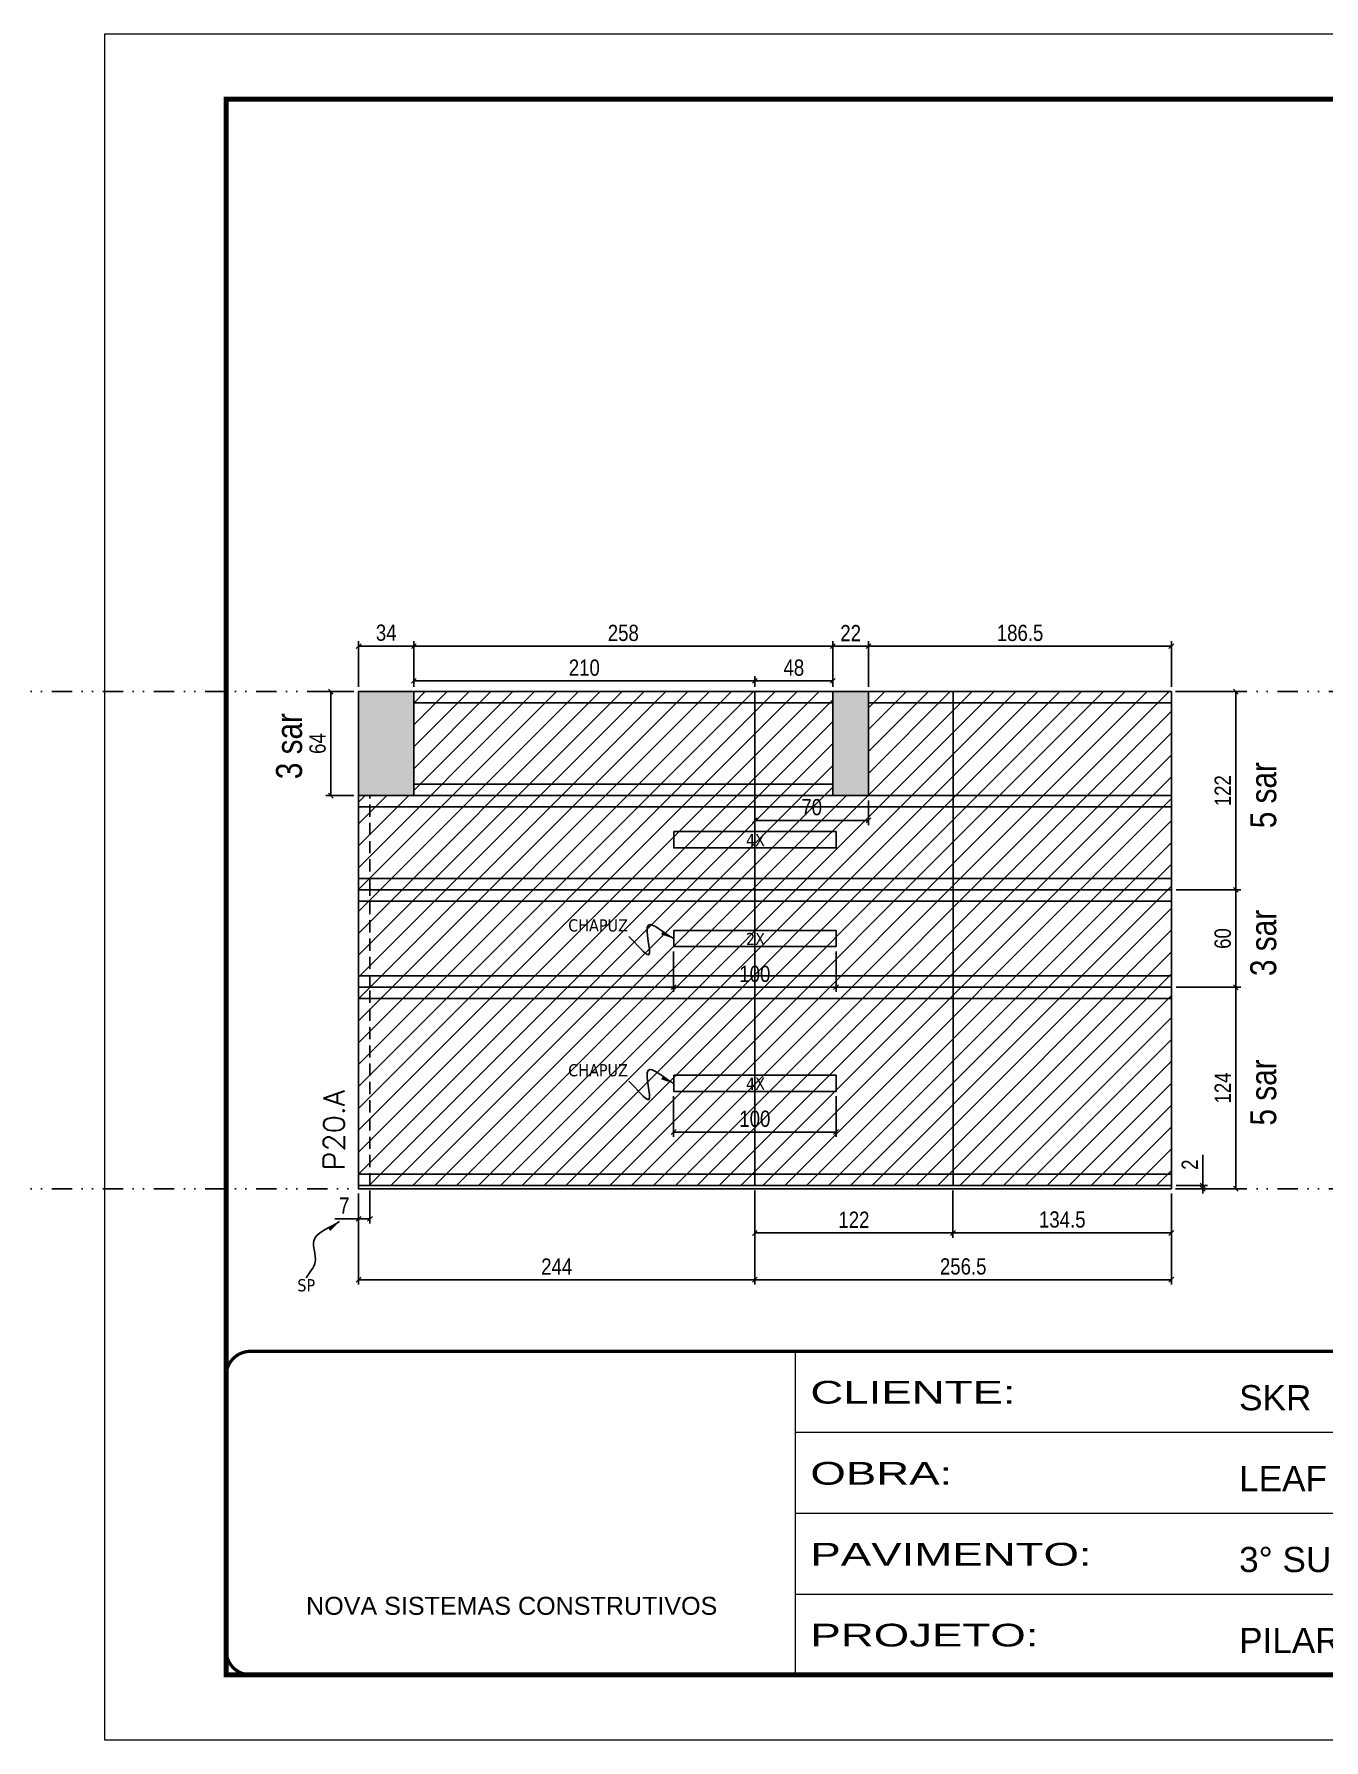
# Model space of a CAD drawing. Header units: millimetres. Extents: x 13777 to 27878, y -21631 to 6985.
# Drawn here: x 17540 to 18334, y -3254 to -2204 of the extents above; entities that cross this region are included whole.
import ezdxf

# ---------------------------------------------------------------- set-up
doc = ezdxf.new("R2010")
doc.units = ezdxf.units.MM
for name, pattern in [('CONTINUO', [0]), ('DASHED', [0.75, 0.5, -0.25]), ('DIVIDE2', [0.625, 0.25, -0.125, 0, -0.125, 0, -0.125]), ('HIDDEN', [0.375, 0.25, -0.125])]:
    doc.linetypes.add(name, pattern=pattern)
for name, color, linetype in [('COTA', 241, 'Continuous'), ('NOMENCLATURA', 7, 'Continuous'), ('Nível', 160, 'Continuous'), ('Painéis', 200, 'Continuous'), ('Romaneio', 10, 'Continuous'), ('SARR_2.2x10', 60, 'Continuous'), ('SARR_2.2x7', 40, 'Continuous'), ('Sarrafo de Pressão', 42, 'HIDDEN'), ('texto', 7, 'Continuous')]:
    doc.layers.add(name, color=color, linetype=linetype)
for name, color, linetype, lineweight in [('Folhas', 255, 'Continuous', 9), ('Hachura', 251, 'Continuous', 9), ('SARRAFO DE PRESSAO', 251, 'DASHED', 9), ('Texto Seção', 7, 'Continuous', 15)]:
    doc.layers.add(name, color=color, linetype=linetype, lineweight=lineweight)
doc.styles.add('ARIAL', font='arial.ttf')
doc.styles.add('ARIAL_NARROW', font='ARIALN.TTF', dxfattribs={"height": 0.2})
doc.styles.add('COTA TECNICA', font='techl___.ttf', dxfattribs={"height": 10})
doc.styles.add('COTA TECNICA-50', font='techl___.ttf', dxfattribs={"height": 10})
doc.styles.add('REGUA-120', font='ROMANS.shx', dxfattribs={"height": 15})
doc.styles.get("Standard").update_dxf_attribs({"font": 'arial.ttf'})
doc.styles.add('Tecnologia', font='')
doc.styles.get('Tecnologia').set_extended_font_data('Forgotten Futurist')
doc.dimstyles.new('COTA PAINEL-50', dxfattribs={"dimtxt": 10, "dimasz": 3, "dimexe": 3, "dimexo": 3, "dimgap": 3, "dimtad": 1, "dimdec": 1, "dimzin": 12, "dimdsep": 46, "dimtxsty": 'COTA TECNICA-50', "dimblk1": 'OBLIQUE', "dimblk2": 'OBLIQUE', "dimsah": 1, "dimcen": 0.9, "dimclrd": 4, "dimclre": 4, "dimclrt": 240, "dimadec": 1, "dimazin": 3, "dimtfac": 1, "dimtdec": 1, "dimtmove": 0, "dimatfit": 3, "dimfxl": 1, "dimtolj": 1, "dimtzin": 12, "dimarcsym": 0})
doc.dimstyles.new('PAINEL', dxfattribs={"dimtxt": 10, "dimasz": 3, "dimexe": 3, "dimexo": 3, "dimgap": 3, "dimtad": 1, "dimdec": 1, "dimzin": 12, "dimdsep": 46, "dimtxsty": 'COTA TECNICA', "dimblk1": 'OBLIQUE', "dimblk2": 'OBLIQUE', "dimsah": 1, "dimcen": 0.9, "dimclrd": 4, "dimclre": 4, "dimclrt": 240, "dimadec": 1, "dimazin": 3, "dimtfac": 1, "dimtdec": 1, "dimtmove": 0, "dimatfit": 3, "dimfxl": 1, "dimtolj": 1, "dimtzin": 12, "dimarcsym": 0})
doc.dimstyles.get("Standard").update_dxf_attribs({"dimtxt": 0.18, "dimasz": 0.18, "dimexe": 0.18, "dimexo": 0.0625, "dimgap": 0.09, "dimtad": 0, "dimtih": 1, "dimtoh": 1, "dimdec": 4, "dimzin": 0, "dimdsep": 46, "dimtxsty": 'Standard', "dimcen": 0.09, "dimadec": 0, "dimazin": 0, "dimtfac": 1, "dimtdec": 4, "dimtofl": 0, "dimtmove": 0, "dimatfit": 3, "dimfxl": 1, "dimtolj": 1, "dimtzin": 0, "dimarcsym": 0})

# ---------------------------------------------------------------- blocks, each defined once
blk = doc.blocks.new('9999999999')
at = {"color": 30, "linetype": 'CONTINUO'}
for p, q in [((98564.6, 34230.2), (98564.6, 34429.4)), ((98564.6, 34379.6), (99584, 34379.6)), ((98564.6, 34329.8), (99488, 34329.8)), ((99584, 34329.8), (99488, 34329.8)), ((99488, 34329.8), (99488, 34230.2)), ((98564.6, 34280), (99488, 34280))]:
    blk.add_line(p, q, dxfattribs=at)
at = {"color": 30, "linetype": 'CONTINUO', "const_width": 2}
blk.add_lwpolyline([(99584, 34230.2), (99584, 34414.4, 0.414214), (99569, 34429.4), (98229, 34429.4, 0.414214), (98214, 34414.4), (98214, 34245.2, 0.414214), (98229, 34230.2), (99584, 34230.2)], format="xyb", dxfattribs=at)
at = {"layer": 'Folhas'}
blk.add_lwpolyline([(98139, 34190.2), (99624, 34190.2), (99624, 35240.2), (98139, 35240.2)], close=True, dxfattribs=at)
at = {"layer": 'Folhas', "color": 30, "const_width": 3}
blk.add_lwpolyline([(98214, 34230.2), (99584, 34230.2), (99584, 35200.2), (98214, 35200.2)], close=True, dxfattribs=at)
at = {"color": 7, "linetype": 'Continuous', "ltscale": 5, "style": 'ARIAL'}
for s, height, p in [('SKR', 15.48, (98837.7, 34393.1)), ('LEAF LOEFGREN', 15.483, (98837.7, 34343.3)), ('3° SUBSOLO', 15.48, (98837.7, 34293.5)), ('NOVA SISTEMAS CONSTRUTIVOS', 11.059, (98263.2, 34267.2)), ('PILARES', 15.48, (98837.7, 34243.7))]:
    blk.add_text(s, height=height, dxfattribs=at).set_placement(p)
at = {"layer": 'Folhas', "color": 7, "style": 'Tecnologia', "width": 1.5}
for s, p in [('CLIENTE:', (98573.7, 34397.2)), ('OBRA:', (98573.7, 34347.3)), ('PAVIMENTO:', (98573.7, 34297.5)), ('PROJETO:', (98573.7, 34247.7))]:
    blk.add_text(s, height=14, dxfattribs=at).set_placement(p)
blk = doc.blocks.new('_Oblique')
at = {"color": 0, "linetype": 'ByBlock', "lineweight": -2}
blk.add_line((-0.5, -0.5), (0.5, 0.5), dxfattribs=at)
blk = doc.blocks.new('*D1764')
at = {"layer": 'COTA', "color": 4, "lineweight": -2, "transparency": 16777216}
for p, q in [((17740, -2917.6), (17740, -2936.1)), ((17747, -2915.6), (17747, -2936.1)), ((17740, -2933.1), (17725.3, -2933.1)), ((17747, -2933.1), (17740, -2933.1))]:
    blk.add_line(p, q, dxfattribs=at)
at = {"layer": 'Defpoints', "color": 0, "transparency": 16777216}
for p in [(17740, -2914.6), (17747, -2912.6), (17740, -2933.1)]:
    blk.add_point(p, dxfattribs=at)
at = {"layer": 'COTA', "color": 4, "lineweight": -2, "transparency": 16777216, "xscale": 3, "yscale": 3, "zscale": 3, "rotation": 180}
blk.add_blockref('_Oblique', (17740, -2933.1), dxfattribs=at)
at = {"layer": 'COTA', "color": 4, "lineweight": -2, "transparency": 16777216, "xscale": 3, "yscale": 3, "zscale": 3}
blk.add_blockref('_Oblique', (17747, -2933.1), dxfattribs=at)
at = {"layer": 'COTA', "color": 240, "transparency": 16777216, "insert": (17731.2, -2925), "char_height": 10, "attachment_point": 5, "style": 'COTA TECNICA-50'}
blk.add_mtext('\\A1;7', dxfattribs=at)
blk = doc.blocks.new('*D1765')
at = {"layer": 'Defpoints', "color": 0, "linetype": 'ByBlock', "transparency": 16777216}
for p in [(18240.5, -2790.6), (18280.2, -2790.6), (18240.5, -2914.6)]:
    blk.add_point(p, dxfattribs=at)
at = {"layer": 'Romaneio', "color": 4, "linetype": 'ByBlock', "lineweight": -2, "transparency": 16777216}
for p, q in [((18243.5, -2790.6), (18283.2, -2790.6)), ((18280.2, -2914.6), (18280.2, -2790.6)), ((18243.5, -2914.6), (18283.2, -2914.6))]:
    blk.add_line(p, q, dxfattribs=at)
at = {"layer": 'Romaneio', "color": 4, "linetype": 'ByBlock', "lineweight": -2, "transparency": 16777216, "xscale": 3, "yscale": 3, "zscale": 3}
for p, rotation in [((18280.2, -2790.6), 90), ((18280.2, -2914.6), 270)]:
    blk.add_blockref('_Oblique', p, dxfattribs=dict(at, rotation=rotation))
at = {"layer": 'Romaneio', "color": 240, "linetype": 'ByBlock', "transparency": 16777216, "insert": (18272.1, -2852.6), "char_height": 10, "attachment_point": 5, "rotation": 90, "style": 'COTA TECNICA'}
blk.add_mtext('\\A1;124', dxfattribs=at)
blk = doc.blocks.new('*D1766')
at = {"layer": 'Defpoints', "color": 0, "linetype": 'ByBlock', "transparency": 16777216}
for p in [(18240.5, -2790.6), (18280.2, -2790.6), (18240.5, -2914.6)]:
    blk.add_point(p, dxfattribs=at)
at = {"layer": 'Romaneio', "color": 4, "linetype": 'ByBlock', "lineweight": -2, "transparency": 16777216}
for p, q in [((18243.5, -2790.6), (18283.2, -2790.6)), ((18280.2, -2914.6), (18280.2, -2790.6)), ((18243.5, -2914.6), (18283.2, -2914.6))]:
    blk.add_line(p, q, dxfattribs=at)
at = {"layer": 'Romaneio', "color": 4, "linetype": 'ByBlock', "lineweight": -2, "transparency": 16777216, "xscale": 3, "yscale": 3, "zscale": 3}
for p, rotation in [((18280.2, -2790.6), 90), ((18280.2, -2914.6), 270)]:
    blk.add_blockref('_Oblique', p, dxfattribs=dict(at, rotation=rotation))
at = {"layer": 'Romaneio', "color": 240, "linetype": 'ByBlock', "transparency": 16777216, "insert": (18272.1, -2852.6), "char_height": 10, "attachment_point": 5, "rotation": 90, "style": 'COTA TECNICA'}
blk.add_mtext('\\A1;124', dxfattribs=at)
blk = doc.blocks.new('*D1767')
at = {"layer": 'COTA', "color": 4, "lineweight": -2, "transparency": 16777216}
for p, q in [((18243.5, -2730.6), (18283.2, -2730.6)), ((18280.2, -2790.6), (18280.2, -2730.6)), ((18243.5, -2790.6), (18283.2, -2790.6))]:
    blk.add_line(p, q, dxfattribs=at)
at = {"layer": 'Defpoints', "color": 0, "transparency": 16777216}
for p in [(18240.5, -2730.6), (18280.2, -2730.6), (18240.5, -2790.6)]:
    blk.add_point(p, dxfattribs=at)
at = {"layer": 'COTA', "color": 4, "lineweight": -2, "transparency": 16777216, "xscale": 3, "yscale": 3, "zscale": 3}
for p, rotation in [((18280.2, -2730.6), 90), ((18280.2, -2790.6), 270)]:
    blk.add_blockref('_Oblique', p, dxfattribs=dict(at, rotation=rotation))
at = {"layer": 'COTA', "color": 240, "transparency": 16777216, "insert": (18272.1, -2760.6), "char_height": 10, "attachment_point": 5, "rotation": 90, "style": 'COTA TECNICA-50'}
blk.add_mtext('\\A1;60', dxfattribs=at)
blk = doc.blocks.new('*D1768')
at = {"layer": 'COTA', "color": 4, "lineweight": -2, "transparency": 16777216}
for p, q in [((18259.8, -2912.6), (18259.8, -2893.8)), ((18243.5, -2912.6), (18262.8, -2912.6)), ((18243.5, -2914.6), (18262.8, -2914.6)), ((18259.8, -2914.6), (18259.8, -2912.6)), ((18259.8, -2914.6), (18259.8, -2917.6))]:
    blk.add_line(p, q, dxfattribs=at)
at = {"layer": 'Defpoints', "color": 0, "transparency": 16777216}
for p in [(18240.5, -2912.6), (18240.5, -2914.6), (18259.8, -2914.6)]:
    blk.add_point(p, dxfattribs=at)
at = {"layer": 'COTA', "color": 4, "lineweight": -2, "transparency": 16777216, "xscale": 3, "yscale": 3, "zscale": 3}
for p, rotation in [((18259.8, -2912.6), 270), ((18259.8, -2914.6), 90)]:
    blk.add_blockref('_Oblique', p, dxfattribs=dict(at, rotation=rotation))
at = {"layer": 'COTA', "color": 240, "transparency": 16777216, "insert": (18251.8, -2899.8), "char_height": 10, "attachment_point": 5, "rotation": 90, "style": 'COTA TECNICA-50'}
blk.add_mtext('\\A1;2', dxfattribs=at)
blk = doc.blocks.new('*D1801')
at = {"layer": 'COTA', "color": 4, "lineweight": -2, "transparency": 16777216}
for p, q in [((17740, -2917.6), (17740, -2973.6)), ((17984, -2915.6), (17984, -2973.6)), ((17740, -2970.6), (17984, -2970.6))]:
    blk.add_line(p, q, dxfattribs=at)
at = {"layer": 'Defpoints', "color": 0, "transparency": 16777216}
for p in [(17740, -2914.6), (17984, -2912.6), (17984, -2970.6)]:
    blk.add_point(p, dxfattribs=at)
at = {"layer": 'COTA', "color": 4, "lineweight": -2, "transparency": 16777216, "xscale": 3, "yscale": 3, "zscale": 3, "rotation": 180}
blk.add_blockref('_Oblique', (17740, -2970.6), dxfattribs=at)
at = {"layer": 'COTA', "color": 4, "lineweight": -2, "transparency": 16777216, "xscale": 3, "yscale": 3, "zscale": 3}
blk.add_blockref('_Oblique', (17984, -2970.6), dxfattribs=at)
at = {"layer": 'COTA', "color": 240, "transparency": 16777216, "insert": (17862, -2962.5), "char_height": 10, "attachment_point": 5, "style": 'COTA TECNICA-50'}
blk.add_mtext('\\A1;244', dxfattribs=at)
blk = doc.blocks.new('*D1802')
at = {"layer": 'COTA', "color": 4, "lineweight": -2, "transparency": 16777216}
for p, q in [((17984, -2915.6), (17984, -2973.6)), ((18240.5, -2917.6), (18240.5, -2973.6)), ((17984, -2970.6), (18240.5, -2970.6))]:
    blk.add_line(p, q, dxfattribs=at)
at = {"layer": 'Defpoints', "color": 0, "transparency": 16777216}
for p in [(17984, -2912.6), (18240.5, -2914.6), (18240.5, -2970.6)]:
    blk.add_point(p, dxfattribs=at)
at = {"layer": 'COTA', "color": 4, "lineweight": -2, "transparency": 16777216, "xscale": 3, "yscale": 3, "zscale": 3, "rotation": 180}
blk.add_blockref('_Oblique', (17984, -2970.6), dxfattribs=at)
at = {"layer": 'COTA', "color": 4, "lineweight": -2, "transparency": 16777216, "xscale": 3, "yscale": 3, "zscale": 3}
blk.add_blockref('_Oblique', (18240.5, -2970.6), dxfattribs=at)
at = {"layer": 'COTA', "color": 240, "transparency": 16777216, "insert": (18112.3, -2962.5), "char_height": 10, "attachment_point": 5, "style": 'COTA TECNICA-50'}
blk.add_mtext('\\A1;256.5', dxfattribs=at)
blk = doc.blocks.new('*D1803')
at = {"layer": 'COTA', "color": 4, "linetype": 'ByBlock', "lineweight": -2, "transparency": 16777216}
for p, q in [((17934, -2857.7), (17934, -2882.7)), ((18034, -2857.7), (18034, -2882.7)), ((18034, -2879.7), (17934, -2879.7))]:
    blk.add_line(p, q, dxfattribs=at)
at = {"layer": 'Defpoints', "color": 0, "linetype": 'ByBlock', "transparency": 16777216}
for p in [(17934, -2854.7), (18034, -2854.7), (17934, -2879.7)]:
    blk.add_point(p, dxfattribs=at)
at = {"layer": 'COTA', "color": 4, "linetype": 'ByBlock', "lineweight": -2, "transparency": 16777216, "xscale": 3, "yscale": 3, "zscale": 3, "rotation": 180}
blk.add_blockref('_Oblique', (17934, -2879.7), dxfattribs=at)
at = {"layer": 'COTA', "color": 4, "linetype": 'ByBlock', "lineweight": -2, "transparency": 16777216, "xscale": 3, "yscale": 3, "zscale": 3}
blk.add_blockref('_Oblique', (18034, -2879.7), dxfattribs=at)
at = {"layer": 'COTA', "color": 240, "linetype": 'ByBlock', "transparency": 16777216, "insert": (17984, -2871.6), "char_height": 10, "attachment_point": 5, "style": 'COTA TECNICA'}
blk.add_mtext('\\A1;100', dxfattribs=at)
blk = doc.blocks.new('*D1769')
at = {"layer": 'COTA', "color": 4, "lineweight": -2, "transparency": 16777216}
for p, q in [((18243.5, -2608.6), (18283.2, -2608.6)), ((18280.2, -2608.6), (18280.2, -2730.6)), ((18243.5, -2730.6), (18283.2, -2730.6))]:
    blk.add_line(p, q, dxfattribs=at)
at = {"layer": 'Defpoints', "color": 0, "transparency": 16777216}
for p in [(18240.5, -2608.6), (18240.5, -2730.6), (18280.2, -2730.6)]:
    blk.add_point(p, dxfattribs=at)
at = {"layer": 'COTA', "color": 4, "lineweight": -2, "transparency": 16777216, "xscale": 3, "yscale": 3, "zscale": 3}
for p, rotation in [((18280.2, -2608.6), 90), ((18280.2, -2730.6), 270)]:
    blk.add_blockref('_Oblique', p, dxfattribs=dict(at, rotation=rotation))
at = {"layer": 'COTA', "color": 240, "transparency": 16777216, "insert": (18272.1, -2669.6), "char_height": 10, "attachment_point": 5, "rotation": 90, "style": 'COTA TECNICA'}
blk.add_mtext('\\A1;122', dxfattribs=at)
blk = doc.blocks.new('*D1804')
at = {"layer": 'COTA', "color": 4, "linetype": 'ByBlock', "lineweight": -2, "transparency": 16777216}
for p, q in [((17934, -2768.6), (17934, -2793.5)), ((18034, -2768.6), (18034, -2793.5)), ((18034, -2790.5), (17934, -2790.5))]:
    blk.add_line(p, q, dxfattribs=at)
at = {"layer": 'Defpoints', "color": 0, "linetype": 'ByBlock', "transparency": 16777216}
for p in [(17934, -2765.6), (18034, -2765.6), (17934, -2790.5)]:
    blk.add_point(p, dxfattribs=at)
at = {"layer": 'COTA', "color": 4, "linetype": 'ByBlock', "lineweight": -2, "transparency": 16777216, "xscale": 3, "yscale": 3, "zscale": 3, "rotation": 180}
blk.add_blockref('_Oblique', (17934, -2790.5), dxfattribs=at)
at = {"layer": 'COTA', "color": 4, "linetype": 'ByBlock', "lineweight": -2, "transparency": 16777216, "xscale": 3, "yscale": 3, "zscale": 3}
blk.add_blockref('_Oblique', (18034, -2790.5), dxfattribs=at)
at = {"layer": 'COTA', "color": 240, "linetype": 'ByBlock', "transparency": 16777216, "insert": (17984, -2782.4), "char_height": 10, "attachment_point": 5, "style": 'COTA TECNICA'}
blk.add_mtext('\\A1;100', dxfattribs=at)
blk = doc.blocks.new('*D1805')
at = {"layer": 'COTA', "color": 4, "lineweight": -2, "transparency": 16777216}
for p, q in [((17984, -2915.6), (17984, -2944.8)), ((18106, -2915.6), (18106, -2944.8)), ((17984, -2941.8), (18106, -2941.8))]:
    blk.add_line(p, q, dxfattribs=at)
at = {"layer": 'Defpoints', "color": 0, "transparency": 16777216}
for p in [(17984, -2912.6), (18106, -2912.6), (18106, -2941.8)]:
    blk.add_point(p, dxfattribs=at)
at = {"layer": 'COTA', "color": 4, "lineweight": -2, "transparency": 16777216, "xscale": 3, "yscale": 3, "zscale": 3, "rotation": 180}
blk.add_blockref('_Oblique', (17984, -2941.8), dxfattribs=at)
at = {"layer": 'COTA', "color": 4, "lineweight": -2, "transparency": 16777216, "xscale": 3, "yscale": 3, "zscale": 3}
blk.add_blockref('_Oblique', (18106, -2941.8), dxfattribs=at)
at = {"layer": 'COTA', "color": 240, "transparency": 16777216, "insert": (18045, -2933.7), "char_height": 10, "attachment_point": 5, "style": 'COTA TECNICA'}
blk.add_mtext('\\A1;122', dxfattribs=at)
blk = doc.blocks.new('*D1806')
at = {"layer": 'COTA', "color": 4, "lineweight": -2, "transparency": 16777216}
for p, q in [((18106, -2915.6), (18106, -2944.8)), ((18240.5, -2917.6), (18240.5, -2944.8)), ((18106, -2941.8), (18240.5, -2941.8))]:
    blk.add_line(p, q, dxfattribs=at)
at = {"layer": 'Defpoints', "color": 0, "transparency": 16777216}
for p in [(18106, -2912.6), (18240.5, -2914.6), (18240.5, -2941.8)]:
    blk.add_point(p, dxfattribs=at)
at = {"layer": 'COTA', "color": 4, "lineweight": -2, "transparency": 16777216, "xscale": 3, "yscale": 3, "zscale": 3, "rotation": 180}
blk.add_blockref('_Oblique', (18106, -2941.8), dxfattribs=at)
at = {"layer": 'COTA', "color": 4, "lineweight": -2, "transparency": 16777216, "xscale": 3, "yscale": 3, "zscale": 3}
blk.add_blockref('_Oblique', (18240.5, -2941.8), dxfattribs=at)
at = {"layer": 'COTA', "color": 240, "transparency": 16777216, "insert": (18173.3, -2933.6), "char_height": 10, "attachment_point": 5, "style": 'COTA TECNICA'}
blk.add_mtext('\\A1;134.5', dxfattribs=at)
blk = doc.blocks.new('*D1807')
at = {"layer": 'COTA', "color": 4, "lineweight": -2, "transparency": 16777216}
for p, q in [((17737, -2608.6), (17719.9, -2608.6)), ((17722.9, -2672.6), (17722.9, -2608.6)), ((17737, -2672.6), (17719.9, -2672.6))]:
    blk.add_line(p, q, dxfattribs=at)
at = {"layer": 'Defpoints', "color": 0, "transparency": 16777216}
for p in [(17722.9, -2608.6), (17740, -2608.6), (17740, -2672.6)]:
    blk.add_point(p, dxfattribs=at)
at = {"layer": 'COTA', "color": 4, "lineweight": -2, "transparency": 16777216, "xscale": 3, "yscale": 3, "zscale": 3}
for p, rotation in [((17722.9, -2608.6), 90), ((17722.9, -2672.6), 270)]:
    blk.add_blockref('_Oblique', p, dxfattribs=dict(at, rotation=rotation))
at = {"layer": 'COTA', "color": 240, "transparency": 16777216, "insert": (17714.8, -2640.6), "char_height": 10, "attachment_point": 5, "rotation": 90, "style": 'COTA TECNICA'}
blk.add_mtext('\\A1;64', dxfattribs=at)
blk = doc.blocks.new('*D1808')
at = {"layer": 'COTA', "color": 4, "lineweight": -2, "transparency": 16777216}
for p, q in [((17740, -2605.6), (17740, -2577.6)), ((17774, -2580.6), (17740, -2580.6)), ((17774, -2605.6), (17774, -2577.6))]:
    blk.add_line(p, q, dxfattribs=at)
at = {"layer": 'Defpoints', "color": 0, "transparency": 16777216}
for p in [(17740, -2580.6), (17740, -2608.6), (17774, -2608.6)]:
    blk.add_point(p, dxfattribs=at)
at = {"layer": 'COTA', "color": 4, "lineweight": -2, "transparency": 16777216, "xscale": 3, "yscale": 3, "zscale": 3, "rotation": 180}
blk.add_blockref('_Oblique', (17740, -2580.6), dxfattribs=at)
at = {"layer": 'COTA', "color": 4, "lineweight": -2, "transparency": 16777216, "xscale": 3, "yscale": 3, "zscale": 3}
blk.add_blockref('_Oblique', (17774, -2580.6), dxfattribs=at)
at = {"layer": 'COTA', "color": 240, "transparency": 16777216, "insert": (17757, -2572.4), "char_height": 10, "attachment_point": 5, "style": 'COTA TECNICA'}
blk.add_mtext('\\A1;34', dxfattribs=at)
blk = doc.blocks.new('*D1809')
at = {"layer": 'COTA', "color": 4, "lineweight": -2, "transparency": 16777216}
for p, q in [((17774, -2605.6), (17774, -2577.6)), ((17774, -2580.6), (18032, -2580.6)), ((18032, -2605.6), (18032, -2577.6))]:
    blk.add_line(p, q, dxfattribs=at)
at = {"layer": 'Defpoints', "color": 0, "transparency": 16777216}
for p in [(18032, -2580.6), (17774, -2608.6), (18032, -2608.6)]:
    blk.add_point(p, dxfattribs=at)
at = {"layer": 'COTA', "color": 4, "lineweight": -2, "transparency": 16777216, "xscale": 3, "yscale": 3, "zscale": 3, "rotation": 180}
blk.add_blockref('_Oblique', (17774, -2580.6), dxfattribs=at)
at = {"layer": 'COTA', "color": 4, "lineweight": -2, "transparency": 16777216, "xscale": 3, "yscale": 3, "zscale": 3}
blk.add_blockref('_Oblique', (18032, -2580.6), dxfattribs=at)
at = {"layer": 'COTA', "color": 240, "transparency": 16777216, "insert": (17903, -2572.5), "char_height": 10, "attachment_point": 5, "style": 'COTA TECNICA'}
blk.add_mtext('\\A1;258', dxfattribs=at)
blk = doc.blocks.new('*D1810')
at = {"layer": 'COTA', "color": 4, "lineweight": -2, "transparency": 16777216}
for p, q in [((18032, -2605.6), (18032, -2577.6)), ((18032, -2580.6), (18054, -2580.6)), ((18054, -2605.6), (18054, -2577.6))]:
    blk.add_line(p, q, dxfattribs=at)
at = {"layer": 'Defpoints', "color": 0, "transparency": 16777216}
for p in [(18054, -2580.6), (18032, -2608.6), (18054, -2608.6)]:
    blk.add_point(p, dxfattribs=at)
at = {"layer": 'COTA', "color": 4, "lineweight": -2, "transparency": 16777216, "xscale": 3, "yscale": 3, "zscale": 3, "rotation": 180}
blk.add_blockref('_Oblique', (18032, -2580.6), dxfattribs=at)
at = {"layer": 'COTA', "color": 4, "lineweight": -2, "transparency": 16777216, "xscale": 3, "yscale": 3, "zscale": 3}
blk.add_blockref('_Oblique', (18054, -2580.6), dxfattribs=at)
at = {"layer": 'COTA', "color": 240, "transparency": 16777216, "insert": (18043, -2572.6), "char_height": 10, "attachment_point": 5, "style": 'COTA TECNICA'}
blk.add_mtext('\\A1;22', dxfattribs=at)
blk = doc.blocks.new('*D1811')
at = {"layer": 'COTA', "color": 4, "lineweight": -2, "transparency": 16777216}
for p, q in [((17774, -2605.6), (17774, -2599)), ((17774, -2602), (17984, -2602)), ((17984, -2605.6), (17984, -2599))]:
    blk.add_line(p, q, dxfattribs=at)
at = {"layer": 'Defpoints', "color": 0, "transparency": 16777216}
for p in [(17984, -2602), (17774, -2608.6), (17984, -2608.6)]:
    blk.add_point(p, dxfattribs=at)
at = {"layer": 'COTA', "color": 4, "lineweight": -2, "transparency": 16777216, "xscale": 3, "yscale": 3, "zscale": 3, "rotation": 180}
blk.add_blockref('_Oblique', (17774, -2602), dxfattribs=at)
at = {"layer": 'COTA', "color": 4, "lineweight": -2, "transparency": 16777216, "xscale": 3, "yscale": 3, "zscale": 3}
blk.add_blockref('_Oblique', (17984, -2602), dxfattribs=at)
at = {"layer": 'COTA', "color": 240, "transparency": 16777216, "insert": (17879, -2593.9), "char_height": 10, "attachment_point": 5, "style": 'COTA TECNICA'}
blk.add_mtext('\\A1;210', dxfattribs=at)
blk = doc.blocks.new('*D1812')
at = {"layer": 'COTA', "color": 4, "lineweight": -2, "transparency": 16777216}
for p, q in [((17984, -2605.6), (17984, -2599)), ((17984, -2602), (18032, -2602)), ((18032, -2605.6), (18032, -2599))]:
    blk.add_line(p, q, dxfattribs=at)
at = {"layer": 'Defpoints', "color": 0, "transparency": 16777216}
for p in [(18032, -2602), (17984, -2608.6), (18032, -2608.6)]:
    blk.add_point(p, dxfattribs=at)
at = {"layer": 'COTA', "color": 4, "lineweight": -2, "transparency": 16777216, "xscale": 3, "yscale": 3, "zscale": 3, "rotation": 180}
blk.add_blockref('_Oblique', (17984, -2602), dxfattribs=at)
at = {"layer": 'COTA', "color": 4, "lineweight": -2, "transparency": 16777216, "xscale": 3, "yscale": 3, "zscale": 3}
blk.add_blockref('_Oblique', (18032, -2602), dxfattribs=at)
at = {"layer": 'COTA', "color": 240, "transparency": 16777216, "insert": (18008, -2593.9), "char_height": 10, "attachment_point": 5, "style": 'COTA TECNICA'}
blk.add_mtext('\\A1;48', dxfattribs=at)
blk = doc.blocks.new('*D1784')
at = {"layer": 'COTA', "color": 4, "lineweight": -2, "transparency": 16777216}
for p, q in [((18054, -2605.6), (18054, -2577.6)), ((18054, -2580.6), (18240.5, -2580.6)), ((18240.5, -2605.6), (18240.5, -2577.6))]:
    blk.add_line(p, q, dxfattribs=at)
at = {"layer": 'Defpoints', "color": 0, "transparency": 16777216}
for p in [(18240.5, -2580.6), (18054, -2608.6), (18240.5, -2608.6)]:
    blk.add_point(p, dxfattribs=at)
at = {"layer": 'COTA', "color": 4, "lineweight": -2, "transparency": 16777216, "xscale": 3, "yscale": 3, "zscale": 3, "rotation": 180}
blk.add_blockref('_Oblique', (18054, -2580.6), dxfattribs=at)
at = {"layer": 'COTA', "color": 4, "lineweight": -2, "transparency": 16777216, "xscale": 3, "yscale": 3, "zscale": 3}
blk.add_blockref('_Oblique', (18240.5, -2580.6), dxfattribs=at)
at = {"layer": 'COTA', "color": 240, "transparency": 16777216, "insert": (18147.3, -2572.5), "char_height": 10, "attachment_point": 5, "style": 'COTA TECNICA'}
blk.add_mtext('\\A1;186.5', dxfattribs=at)
blk = doc.blocks.new('*D1785')
at = {"layer": 'COTA', "color": 4, "lineweight": -2, "transparency": 16777216}
for p, q in [((17984, -2675.6), (17984, -2690.9)), ((18054, -2675.6), (18054, -2690.9)), ((17984, -2687.9), (18054, -2687.9))]:
    blk.add_line(p, q, dxfattribs=at)
at = {"layer": 'Defpoints', "color": 0, "transparency": 16777216}
for p in [(17984, -2672.6), (18054, -2672.6), (18054, -2687.9)]:
    blk.add_point(p, dxfattribs=at)
at = {"layer": 'COTA', "color": 4, "lineweight": -2, "transparency": 16777216, "xscale": 3, "yscale": 3, "zscale": 3, "rotation": 180}
blk.add_blockref('_Oblique', (17984, -2687.9), dxfattribs=at)
at = {"layer": 'COTA', "color": 4, "lineweight": -2, "transparency": 16777216, "xscale": 3, "yscale": 3, "zscale": 3}
blk.add_blockref('_Oblique', (18054, -2687.9), dxfattribs=at)
at = {"layer": 'COTA', "color": 240, "transparency": 16777216, "insert": (18019, -2679.8), "char_height": 10, "attachment_point": 5, "style": 'COTA TECNICA'}
blk.add_mtext('\\A1;70', dxfattribs=at)

msp = doc.modelspace()

# ---------------------------------------------------------------- hatches: boundary and pattern name
at = {"layer": 'COTA'}
h = msp.add_hatch(dxfattribs=at)
h.set_pattern_fill('AR-CONC', color=256, scale=0.03)
h.set_pattern_definition([(50, (3153.871, -30), (5.4655401, -0.4781726), [0.5715, -6.2865]), (355, (3153.871, -30), (-1.0573026, 5.7317054), [0.4572, -5.0292175]), (100.451445, (3154.3267, -30.04), (4.4082374, 5.2535326), [0.4857003, -5.3427073]), (46.1842, (3153.871, -28.476), (8.1323712, -1.2612698), [0.85725, -9.42975]), (96.63556, (3154.549, -28.581), (7.122124, 7.4227837), [0.7285507, -8.0140682]), (351.18415, (3153.871, -28.476), (7.122124, 7.4227837), [0.685799, -7.543792]), (21, (3154.633, -28.857), (4.5484317, -3.067956), [0.5715, -6.2865]), (326, (3154.633, -28.857), (1.8540609, 5.525639), [0.4572, -5.0292]), (71.451445, (3155.012, -29.1127), (6.4024926, 2.457683), [0.4857003, -5.3426981]), (37.5, (3153.8712, -30), (0.0926581, 2.53665117), [0, -4.96824, 0, -5.1054, 0, -5.04825]), (7.5, (3153.8712, -30), (2.00458988, 3.00541724), [0, -2.91084, 0, -4.85394, 0, -1.92405]), (327.5, (3152.172, -30), (4.06771786, -0.17186232), [0, -1.905, 0, -5.9436, 0, -7.8867]), (317.5, (3151.41, -30), (4.4438754, 0.7627947), [0, -2.4765, 0, -3.94716, 0, -5.6007])])
h.paths.add_polyline_path([(17774.02, -2608.59), (17740.02, -2608.59), (17740.02, -2672.59), (17774.02, -2672.59)])
h.paths.add_polyline_path([(18032.02, -2672.59), (18054.02, -2672.59), (18054.02, -2608.59), (18032.02, -2608.59)])
at = {"layer": 'Hachura', "linetype": 'ByBlock'}
h = msp.add_hatch(dxfattribs=at)
h.set_pattern_fill('ANSI31', color=256, scale=3)
h.set_pattern_definition([(45, (1585, 0), (-6.735192, 6.735192), [])])
h.paths.add_polyline_path([(17984.02, -2672.59), (17984.02, -2608.59), (17774.02, -2608.59), (17774.02, -2672.59)])
h.paths.add_polyline_path([(17740.02, -2672.59), (17740.02, -2730.59), (17984.02, -2730.59), (17984.02, -2672.59)])
h.paths.add_polyline_path([(17984.02, -2672.59), (17984.02, -2730.59), (18106.02, -2730.59), (18106.02, -2608.59), (18054.02, -2608.59), (18054.02, -2672.59)])
h.paths.add_polyline_path([(18032.02, -2608.59), (17984.02, -2608.59), (17984.02, -2672.59), (18032.02, -2672.59)], flags=17)
h.paths.add_polyline_path([(18106.02, -2608.59), (18106.02, -2730.59), (18240.52, -2730.59), (18240.52, -2608.59)])
h.paths.add_polyline_path([(18106.02, -2730.59), (18106.02, -2790.59), (18240.52, -2790.59), (18240.52, -2730.59)])
h.paths.add_polyline_path([(17984.02, -2730.59), (17984.02, -2790.59), (18106.02, -2790.59), (18106.02, -2730.59)])
h.paths.add_polyline_path([(17984.02, -2790.59), (17984.02, -2730.59), (17740.02, -2730.59), (17740.02, -2790.59)])
h.paths.add_polyline_path([(17740.02, -2790.59), (17740.02, -2912.59), (17984.02, -2912.59), (17984.02, -2790.59)])
h.paths.add_polyline_path([(18106.02, -2912.59), (18240.52, -2912.59), (18240.52, -2790.59), (18106.02, -2790.59)])
h.paths.add_polyline_path([(18106.02, -2790.59), (17984.02, -2790.59), (17984.02, -2912.59), (18106.02, -2912.59)])
h.paths.add_polyline_path([(18669.05, -2672.59), (18669.05, -2608.59), (18456.05, -2608.59), (18456.05, -2672.59)])
h.paths.add_polyline_path([(18714.05, -2608.59), (18669.05, -2608.59), (18669.05, -2672.59), (18714.05, -2672.59)])
h.paths.add_polyline_path([(18741.05, -2620.59), (18741.05, -2672.59), (18879.05, -2672.59), (18879.05, -2620.59)])
h.paths.add_polyline_path([(18669.05, -2672.59), (18669.05, -2790.59), (18913.05, -2790.59), (18913.05, -2672.59)])
h.paths.add_polyline_path([(18669.05, -2672.59), (18628.55, -2672.59), (18628.55, -2790.59), (18669.05, -2790.59)])
h.paths.add_polyline_path([(18429.05, -2672.59), (18429.05, -2645.59), (18384.55, -2645.59), (18384.55, -2790.59), (18628.55, -2790.59), (18628.55, -2672.59)])
h.paths.add_polyline_path([(18628.55, -2912.59), (18628.55, -2790.59), (18384.55, -2790.59), (18384.55, -2912.59)])
h.paths.add_polyline_path([(18669.05, -2790.59), (18628.55, -2790.59), (18628.55, -2912.59), (18669.05, -2912.59)])
h.paths.add_polyline_path([(18669.05, -2790.59), (18669.05, -2912.59), (18913.05, -2912.59), (18913.05, -2790.59)])

# ---------------------------------------------------------------- linework, layer by layer
at = {"layer": 'COTA'}
for p, q in [((17740.02, -2672.59), (17740.02, -2608.59)), ((17740.02, -2608.59), (17774.02, -2608.59)), ((18054.02, -2608.59), (18032.02, -2608.59)), ((18054.02, -2672.59), (18240.52, -2672.59))]:
    msp.add_line(p, q, dxfattribs=at)
at = {"layer": 'Nível', "color": 4, "linetype": 'DIVIDE2', "ltscale": 50}
for p, q in [((13777.11, -2608.59), (21531.15, -2608.59)), ((13777.11, -2914.59), (21531.15, -2914.59))]:
    msp.add_line(p, q, dxfattribs=at)
at = {"layer": 'Painéis'}
for p, q in [((17774.02, -2608.59), (18032.02, -2608.59)), ((17774.02, -2672.59), (17774.02, -2608.59)), ((17984.02, -2608.59), (17984.02, -2912.59)), ((18032.02, -2672.59), (18032.02, -2608.59)), ((18054.02, -2608.59), (18240.52, -2608.59)), ((18054.02, -2672.59), (18054.02, -2608.59)), ((18106.02, -2608.59), (18106.02, -2912.59)), ((18240.52, -2608.59), (18240.52, -2790.59)), ((17740.02, -2790.59), (17740.02, -2672.59)), ((17740.02, -2672.59), (18054.02, -2672.59)), ((17740.02, -2730.59), (18240.52, -2730.59))]:
    msp.add_line(p, q, dxfattribs=at)
for points in [[(18240.52, -2790.59), (17740.02, -2790.59), (17740.02, -2912.59), (18240.52, -2912.59)], [(18240.52, -2914.59), (17740.02, -2914.59), (17740.02, -2912.59), (18240.52, -2912.59)]]:
    msp.add_lwpolyline(points, close=True, dxfattribs=at)
at = {"layer": 'SARR_2.2x10'}
for points in [[(17934.02, -2694.81), (18034.02, -2694.81), (18034.02, -2704.81), (17934.02, -2704.81)], [(17934.02, -2755.59), (18034.02, -2755.59), (18034.02, -2765.59), (17934.02, -2765.59)], [(17934.02, -2844.75), (18034.02, -2844.75), (18034.02, -2854.75), (17934.02, -2854.75)]]:
    msp.add_lwpolyline(points, close=True, dxfattribs=at)
at = {"layer": 'SARR_2.2x7'}
for p, q in [((17774.02, -2615.59), (18032.02, -2615.59)), ((18054.02, -2615.59), (18240.52, -2615.59)), ((17774.02, -2665.59), (18032.02, -2665.59)), ((17740.02, -2679.59), (17984.02, -2679.59)), ((17984.02, -2679.59), (18240.52, -2679.59)), ((17740.02, -2723.59), (17984.02, -2723.59)), ((17984.02, -2723.59), (18240.52, -2723.59)), ((17740.02, -2737.59), (17984.02, -2737.59)), ((17984.02, -2737.59), (18240.52, -2737.59)), ((17740.02, -2783.59), (17984.02, -2783.59)), ((17984.02, -2783.59), (18240.52, -2783.59)), ((17740.02, -2797.59), (17984.02, -2797.59)), ((17984.02, -2797.59), (18240.52, -2797.59)), ((17740.02, -2905.59), (17984.02, -2905.59)), ((17984.02, -2905.59), (18240.52, -2905.59))]:
    msp.add_line(p, q, dxfattribs=at)
at = {"layer": 'Sarrafo de Pressão', "ltscale": 30}
for p, q in [((17747.02, -2730.59), (17747.02, -2672.59)), ((17747.02, -2790.59), (17747.02, -2730.59)), ((17747.02, -2912.59), (17747.02, -2790.59))]:
    msp.add_line(p, q, dxfattribs=at)

# ---------------------------------------------------------------- block references
at = {"layer": 'SARRAFO DE PRESSAO', "color": 6, "linetype": 'ByBlock'}
msp.add_blockref('9999999999', (-80555.51, -37444.08), dxfattribs=at)

# ---------------------------------------------------------------- texts
at = {"layer": 'NOMENCLATURA', "style": 'ARIAL_NARROW'}
for s, p in [('3 sar', (17705.18, -2662.52)), ('5 sar', (18305.03, -2692.71)), ('3 sar', (18305.03, -2783.71)), ('5 sar', (18305.03, -2875.71))]:
    msp.add_text(s, height=16, rotation=90, dxfattribs=at).set_placement(p)
at = {"layer": 'texto', "color": 0, "char_height": 7.5, "attachment_point": 5}
for s, insert in [('{\\fTahoma|b0|i0|c0|p34;\\C4;4X}', (17984.41, -2700.1)), ('{\\fTahoma|b0|i0|c0|p34;\\C4;CHAPUZ}', (17887.47, -2752.58)), ('{\\fTahoma|b0|i0|c0|p34;\\C4;2X}', (17984.41, -2760.88)), ('{\\fTahoma|b0|i0|c0|p34;\\C4;CHAPUZ}', (17887.47, -2841.73)), ('{\\fTahoma|b0|i0|c0|p34;\\C4;4X}', (17984.41, -2850.04)), ('{\\fTahoma|b0|i0|c0|p34;\\C4;SP}', (17707.77, -2974.08))]:
    msp.add_mtext(s, dxfattribs=dict(at, insert=insert))
at = {"layer": 'Texto Seção', "insert": (17731.4, -2903.34), "char_height": 13, "width": 285.3299, "attachment_point": 7, "rotation": 90, "style": 'REGUA-120'}
msp.add_mtext('P20.A', dxfattribs=at)

# ---------------------------------------------------------------- dimensions: what is measured, and where the dimension line sits
at = {"layer": 'COTA'}
for base, p1, p2, dimstyle, picture, middle in [((17740.02, -2580.59), (17774.02, -2608.59), (17740.02, -2608.59), 'PAINEL', '*D1808', (17757.02, -2572.38)), ((18032.02, -2580.59), (17774.02, -2608.59), (18032.02, -2608.59), 'PAINEL', '*D1809', (17903.02, -2572.46)), ((18054.02, -2580.59), (18032.02, -2608.59), (18054.02, -2608.59), 'PAINEL', '*D1810', (18043.02, -2572.59)), ((18240.52, -2580.59), (18054.02, -2608.59), (18240.52, -2608.59), 'PAINEL', '*D1784', (18147.27, -2572.46)), ((17984.02, -2602.02), (17774.02, -2608.59), (17984.02, -2608.59), 'PAINEL', '*D1811', (17879.02, -2593.92)), ((18054.02, -2687.94), (17984.02, -2672.59), (18054.02, -2672.59), 'PAINEL', '*D1785', (18019.02, -2679.83)), ((17984.02, -2970.61), (17740.02, -2914.59), (17984.02, -2912.59), 'COTA PAINEL-50', '*D1801', (17862.02, -2962.54)), ((18240.52, -2970.61), (17984.02, -2912.59), (18240.52, -2914.59), 'COTA PAINEL-50', '*D1802', (18112.27, -2962.5)), ((18106.02, -2941.8), (17984.02, -2912.59), (18106.02, -2912.59), 'PAINEL', '*D1805', (18045.02, -2933.74))]:
    dim = msp.add_linear_dim(base=base, p1=p1, p2=p2, dimstyle=dimstyle, dxfattribs=at)
    dim.commit()
    dim.dimension.update_dxf_attribs({"geometry": picture, "text_midpoint": middle})
for base, p1, p2, picture, middle in [((18032.02, -2602.02), (17984.02, -2608.59), (18032.02, -2608.59), '*D1812', (18008.02, -2593.93)), ((18240.52, -2941.8), (18106.02, -2912.59), (18240.52, -2914.59), '*D1806', (18173.27, -2933.58))]:
    dim = msp.add_linear_dim(base=base, p1=p1, p2=p2, dimstyle='PAINEL', override={"dimtmove": 1}, dxfattribs=at)
    dim.commit()
    dim.dimension.update_dxf_attribs({"geometry": picture, "text_midpoint": middle})
for base, p1, p2, angle, dimstyle, picture, middle in [((17722.92, -2608.59), (17740.02, -2672.59), (17740.02, -2608.59), 90, 'PAINEL', '*D1807', (17714.82, -2640.59)), ((18280.16, -2730.59), (18240.52, -2608.59), (18240.52, -2730.59), 90, 'PAINEL', '*D1769', (18272.1, -2669.59)), ((18280.16, -2730.59), (18240.52, -2790.59), (18240.52, -2730.59), 90, 'COTA PAINEL-50', '*D1767', (18272.06, -2760.59)), ((17740.02, -2933.1), (17747.02, -2912.59), (17740.02, -2914.59), 180, 'COTA PAINEL-50', '*D1764', (17731.15, -2925.03))]:
    dim = msp.add_linear_dim(base=base, p1=p1, p2=p2, angle=angle, dimstyle=dimstyle, dxfattribs=at)
    dim.commit()
    dim.dimension.update_dxf_attribs({"geometry": picture, "text_midpoint": middle})
at = {"layer": 'COTA', "linetype": 'ByBlock'}
for base, p1, p2, picture, middle in [((17934.02, -2790.52), (18034.02, -2765.59), (17934.02, -2765.59), '*D1804', (17984.02, -2782.42)), ((17934.02, -2879.67), (18034.02, -2854.75), (17934.02, -2854.75), '*D1803', (17984.02, -2871.57))]:
    dim = msp.add_linear_dim(base=base, p1=p1, p2=p2, dimstyle='PAINEL', dxfattribs=at)
    dim.commit()
    dim.dimension.update_dxf_attribs({"geometry": picture, "text_midpoint": middle})
at = {"layer": 'COTA'}
dim = msp.add_linear_dim(base=(18259.77, -2914.59), p1=(18240.52, -2912.59), p2=(18240.52, -2914.59), angle=90, dimstyle='COTA PAINEL-50', dxfattribs=at)
dim.commit()
dim.dimension.update_dxf_attribs({"geometry": '*D1768', "text_midpoint": (18259.77, -2899.84), "dimtype": 160})
at = {"layer": 'Romaneio', "linetype": 'ByBlock'}
for picture in ['*D1765', '*D1766']:
    dim = msp.add_aligned_dim(p1=(18240.52, -2914.59), p2=(18240.52, -2790.59), distance=-39.64, dimstyle='PAINEL', dxfattribs=at)
    dim.commit()
    dim.dimension.update_dxf_attribs({"geometry": picture, "text_midpoint": (18272.08, -2852.59)})

# ---------------------------------------------------------------- leaders
at = {"layer": 'COTA', "path_type": 1}
for points in [[(17934.02, -2760.59), (17918.23, -2752.58), (17918.82, -2770.44), (17906.38, -2759.3)], [(17934.02, -2849.75), (17918.23, -2841.73), (17918.82, -2859.6), (17906.38, -2848.46)], [(17728.19, -2934.77), (17712.4, -2946.61), (17713.33, -2959.61), (17707.77, -2969.39)]]:
    msp.add_leader(points, dimstyle='Standard', override={"dimasz": 8}, dxfattribs=at)

doc.saveas('drawing.dxf')
